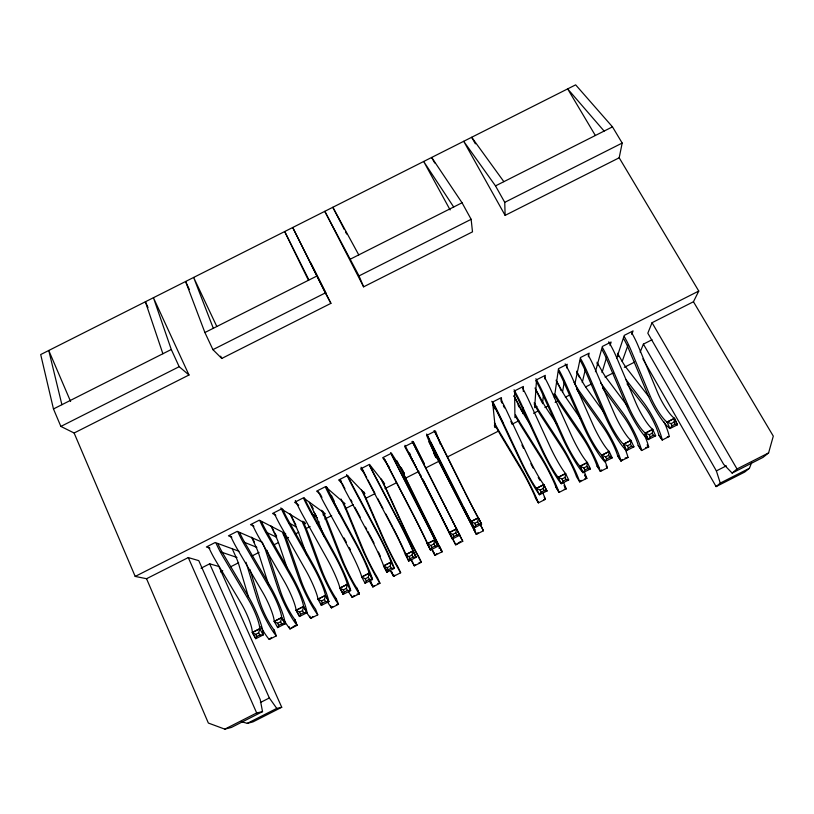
<?xml version="1.0" encoding="UTF-8"?>
<svg xmlns="http://www.w3.org/2000/svg" width="814" height="814" viewBox="0 0 814 814"><rect width="100%" height="100%" fill="white"/><g stroke="black" fill="none" stroke-linecap="round" stroke-linejoin="round"><path stroke-width="1.22" d="M522.842 413.665L522.954 407.478M523.27 391.402L523.371 386.457L514.58 390.903L514.947 417.663M624.369 336.731A25.702 5.383 62.7 0 1 630.748 349.633L650.071 395.777A23.637 5.037 61.9 0 0 667.073 422.09L674.46 418.335L677.401 424.786L675.091 424.247L674.114 422.1L674.46 418.335A23.637 5.22 61.9 0 1 657.366 392.083L638.156 345.879A25.702 5.566 62.7 0 0 631.786 332.977M542.562 403.673L543.396 395.055M544.963 379.039L545.319 375.346L536.538 379.792L534.676 407.672L536.925 406.532M602.564 347.771A25.712 4.833 62.8 0 1 608.964 360.673L628.611 406.664A23.637 4.528 62.1 0 0 645.309 433.129L652.706 429.375L655.667 435.805L653.306 435.297L652.319 433.16L652.706 429.375A23.637 4.701 62 0 1 635.907 402.961L616.371 356.919A25.702 5.016 62.8 0 0 609.981 344.017L608.73 341.819M580.748 358.821A25.712 4.274 62.8 0 1 587.159 371.713L607.142 417.541A23.637 4.009 62.2 0 0 623.544 444.169L630.942 440.415L633.933 446.835L631.511 446.357L630.514 444.22L630.942 440.415A23.637 4.182 62.2 0 1 614.438 413.848L594.566 367.959A25.712 4.467 62.8 0 0 588.166 355.067M558.923 369.871A25.712 3.724 62.9 0 1 565.343 382.763L585.663 428.429A23.647 3.49 62.3 0 0 601.77 455.209L609.177 451.455L612.189 457.865L609.706 457.417L608.709 455.28L609.177 451.455A23.647 3.663 62.3 0 1 592.968 424.735L572.761 379.009A25.712 3.907 62.9 0 0 566.351 366.117L565.12 363.909M273.982 632.081L274.237 630.107A21.978 3.999 64.3 0 1 259.808 601.739L249.939 569.525M535.887 378.714L537.098 380.932A25.722 3.175 62.9 0 1 543.528 393.813L564.183 439.326A23.647 2.971 62.5 0 0 579.985 466.259L587.393 462.505L590.435 468.905L587.901 468.477L586.894 466.351L587.393 462.505A23.647 3.144 62.4 0 1 571.489 435.622L550.946 390.059A25.722 3.358 62.9 0 0 544.515 377.167M335.958 600.64L336.223 598.656A21.958 2.656 63.9 0 1 321.825 570.299L308.526 534.33A24.44 2.971 63.5 0 0 303.876 523.433L302.808 521.164M514.061 389.764L515.262 391.992A25.722 2.615 63 0 1 521.703 404.873L542.694 450.223A23.647 2.452 62.6 0 0 558.201 477.319L565.608 473.555L568.681 479.945L566.086 479.548L565.069 477.421L565.608 473.555A23.647 2.625 62.5 0 1 549.999 446.51L529.131 401.109A25.722 2.808 62.9 0 0 522.68 388.227M439.102 548.3L439.387 546.316L400.396 467.419M493.416 403.052A25.733 2.066 63 0 1 499.877 415.934L521.194 461.121A23.657 1.933 62.7 0 0 536.406 488.369L543.813 484.615L546.906 490.995L544.261 490.618L543.233 488.502L543.813 484.615A23.657 2.106 62.7 0 1 528.51 457.417L507.295 412.169A25.733 2.249 63 0 0 500.844 399.287M562.474 392.46L564.346 381.41M566.636 367.908L567.266 364.234L558.485 368.671L554.385 397.68L556.634 396.54M463.237 506.847L470.96 521.571L478.388 517.806L481.552 524.145L478.744 523.86L477.686 521.754L478.378 517.806A23.667 0.549 63 0 1 463.97 490.13L441.758 445.37A25.743 0.59 63.1 0 0 435.266 432.499M412.189 441.503L459.757 535.205L452.35 538.97L449.135 532.641L456.562 528.876L459.757 535.205L456.888 534.951L455.82 532.844L456.552 528.876L454.751 525.325M390.628 452.564L419.749 509.34A31.105 0.651 63.3 0 1 437.952 546.265L435.022 546.041L433.943 543.935L434.717 539.957L433.048 536.334L398.026 467.521A25.753 0.529 63.2 0 1 391.503 454.66M369.454 464.692L370.563 466.951A18.549 0.783 63.2 0 0 375.244 476.149L398.341 520.197A31.105 1.333 63.4 0 1 416.137 557.336L413.146 557.132L412.067 555.036L412.881 551.037A23.677 1.018 63.4 0 0 399.379 522.883L376.149 478.601A25.753 1.079 63.2 0 1 369.617 465.74M693.447 301.75L773.3 436.131L768.589 452.92L763.013 457.387L732.132 473.076L723.605 464.255L647.812 333.201L652.055 322.71L693.447 301.75L698.768 291.056L619.189 157.784L622.191 143.06L612.474 126.862L575.651 84.86L40.7 354.548L53.47 408.954L60.867 426.424L74.115 433.007L135.195 576.424L146.54 578.713L188.278 557.57L198.769 560.632L260.226 699.582L262.525 711.629L231.38 727.451L224.817 729.141L208.353 723.046L146.54 578.713M574.857 384.086L580.433 357.56L589.204 353.123L588.339 356.786M347.71 475.702L348.809 477.96A18.559 1.18 63.3 0 0 353.5 487.169L376.923 531.054A31.115 2.015 63.5 0 1 394.312 568.406L391.269 568.233L390.181 566.147L391.025 562.118A23.687 1.536 63.5 0 0 377.828 533.811L354.263 489.682A25.763 1.638 63.3 0 1 347.71 476.831L346.611 474.562M325.956 486.721L327.045 488.99A18.559 1.577 63.3 0 0 331.746 498.188L355.504 541.921A31.125 2.707 63.6 0 1 372.486 579.487L369.383 579.344L368.284 577.258L369.169 573.209A23.687 2.055 63.6 0 0 356.267 544.739L332.377 500.773A25.763 2.198 63.3 0 1 325.803 487.922M304.192 497.741L305.27 500.02A18.559 1.984 63.4 0 0 309.981 509.208L334.066 552.777A31.125 3.388 63.8 0 1 350.641 590.567L347.486 590.455L346.377 588.369L347.303 584.299A23.687 2.584 63.8 0 0 334.707 555.667L310.47 511.874A25.773 2.757 63.4 0 1 303.897 499.023M282.417 508.77L283.486 511.05A18.569 2.381 63.4 0 0 288.207 520.238L312.627 563.654A31.136 4.08 63.9 0 1 328.795 601.648L325.58 601.566L324.46 599.48L325.437 595.4A23.698 3.103 63.9 0 0 313.136 566.605L288.563 522.964A25.773 3.307 63.4 0 1 281.97 510.124L280.901 507.834M582.264 382.478L585.449 369.027M303.673 612.677L300.6 614.234L299.511 616.503L296.113 610.266L303.551 606.501L306.949 612.739L303.673 612.677L302.543 610.602L303.551 606.501L296.113 610.266L299.511 616.503L306.949 612.739A31.136 4.762 64 0 0 291.188 574.521L266.422 531.267A18.569 2.788 63.4 0 1 261.701 522.079M239.896 533.119A18.569 3.185 63.5 0 0 244.638 542.307L269.729 585.398A31.146 5.454 64.1 0 1 285.083 623.829L281.756 623.799L280.616 621.723L281.664 617.602A23.708 4.151 64.1 0 0 269.973 588.491L244.719 545.177A25.783 4.426 63.5 0 1 238.105 532.336M218.091 544.159A18.58 3.592 63.5 0 0 222.843 553.347L248.27 596.275A31.156 6.136 64.3 0 1 263.217 634.93L259.829 634.92L258.679 632.854L259.768 628.713A23.708 4.67 64.3 0 0 248.372 599.44L222.792 556.288A25.783 4.986 63.5 0 1 216.158 543.457M595.441 371.703L602.36 346.459L611.131 342.012L610.083 345.543M602.024 372.547L606.583 357.285M616.686 358.14L624.287 335.358L633.058 330.911L631.796 334.432M622.201 361.406L628.042 344.983M642.836 358.821L716.106 486.599L744.678 472.079L749.44 468.264L751.719 462.393M640.14 352.167L643.396 344.129L652.024 339.753M259.829 634.92L256.756 636.477L255.779 638.695L252.32 632.488A23.718 4.853 64.3 0 0 241.036 603.164L215.334 560.063A25.794 5.179 63.6 0 1 208.689 547.232M230.647 536.121A25.783 4.619 63.5 0 0 237.261 548.951L262.627 592.216A23.708 4.324 64.2 0 1 274.226 621.377L277.645 627.604L278.683 625.356L281.756 623.799M325.58 601.566L322.517 603.123L321.367 605.423L317.999 599.165A23.698 3.276 63.9 0 0 305.799 570.329L281.115 526.739A25.773 3.5 63.4 0 1 274.511 513.899M295.36 500.508L296.438 502.798A25.773 2.941 63.4 0 0 303.022 515.638L327.37 559.391A23.698 2.757 63.8 0 1 339.876 588.074L343.213 594.332L344.424 592.002L347.486 590.455M318.355 491.697A25.763 2.381 63.3 0 0 324.928 504.548L348.941 548.453A23.687 2.239 63.7 0 1 361.742 576.973L365.059 583.251L366.32 580.901L369.383 579.344M340.272 480.606A25.763 1.832 63.3 0 0 346.825 493.457L370.502 537.525A23.687 1.709 63.6 0 1 383.598 565.883L386.894 572.171L388.207 569.79L391.269 568.233M413.146 557.132L410.083 558.689L408.72 561.1L405.453 554.802A23.677 1.19 63.4 0 0 392.053 526.597L368.711 482.366A25.753 1.272 63.2 0 1 362.169 469.515L361.06 467.246M435.022 546.041L431.959 547.598L430.535 550.03L427.299 543.721A23.677 0.672 63.3 0 0 413.593 515.669L390.588 471.286A25.753 0.712 63.2 0 1 384.066 458.424M456.888 534.951L453.825 536.497L452.35 538.97L441.717 517.765M426.678 434.015L474.145 527.91L475.681 525.417L478.744 523.86M544.261 490.618L541.208 492.165L539.509 494.749A31.074 2.544 62.7 0 1 519.413 458.821L498.199 413.878A18.539 1.486 63 0 0 493.569 404.66M566.086 479.548L563.034 481.094L561.284 483.699A31.074 3.225 62.6 0 1 540.781 447.985L519.892 402.889A18.529 1.882 63 0 0 515.272 393.661L514.072 391.422M535.754 380.443L536.975 382.672A18.529 2.279 62.9 0 1 541.585 391.9L562.138 437.159A31.064 3.907 62.5 0 0 583.038 472.659L584.849 470.024L587.901 468.477M558.669 371.693A18.529 2.686 62.9 0 1 563.268 380.921L583.485 426.333A31.064 4.589 62.3 0 0 604.792 461.619L606.654 458.964L609.706 457.417M580.351 360.704A18.518 3.083 62.8 0 1 584.94 369.943L604.833 415.516A31.054 5.26 62.2 0 0 626.546 450.59L628.459 447.904L631.511 446.357M602.024 349.735A18.518 3.48 62.8 0 1 606.603 358.964L626.169 404.7A31.054 5.942 62.1 0 0 648.28 439.56L650.254 436.843L653.306 435.297M675.091 424.247L672.038 425.793L670.014 428.53A31.044 6.624 61.9 0 1 647.496 393.884L628.266 347.995A18.518 3.877 62.7 0 0 623.687 338.756M576.546 388.899A24.389 3.846 62.7 0 0 581.176 396.164L603.378 427.523A21.907 3.429 62.2 0 1 617.663 455.86L621.001 460.968L622.262 459.472M601.678 469.912L600.366 471.438L597.11 466.29A21.917 2.991 62.3 0 0 582.814 437.952L561.253 406.257A24.389 3.348 62.8 0 1 555.158 396.133L553.937 393.905M581.094 480.352L579.731 481.908L576.536 476.729A21.917 2.544 62.4 0 0 562.24 448.382L541.33 416.361A24.4 2.849 62.9 0 1 535.347 406.176L534.137 403.937M428.846 441.778L476.404 534.34L478.072 532.631M431.868 549.46A28.826 0.753 63.3 0 0 435.022 555.331L436.813 553.571M415.557 564.641L414.326 565.842A28.826 1.343 63.4 0 1 411.05 560.012M390.232 570.573A28.836 1.923 63.6 0 0 393.61 576.343L394.892 575.122M369.414 581.145A28.846 2.513 63.7 0 0 372.904 586.853L374.216 585.612M354.212 595.482L352.177 597.374A28.846 3.103 63.8 0 1 348.575 591.717M332.845 606.603L331.451 607.885A28.856 3.694 63.9 0 1 327.737 602.289M312.871 616.452L310.714 618.406A28.856 4.274 64.1 0 1 306.888 612.861M260.724 626.658A28.866 5.454 64.3 0 0 269.22 639.468L271.5 637.454M716.106 486.599L720.268 483.089L749.44 468.264M732.132 473.076L737.006 468.956L768.589 452.92M259.768 628.703L252.32 632.488L255.779 638.695L263.217 634.93L259.768 628.713L252.32 632.488L255.606 634.411L256.756 636.477M278.683 625.356L277.543 623.29L274.226 621.377L281.664 617.602L285.083 623.829L277.645 627.604M322.517 603.123L321.398 601.037L317.999 599.165L325.437 595.39L328.795 601.648L321.367 605.423A31.136 4.314 63.9 0 0 320.94 603.123M347.313 584.299L339.876 588.074L343.213 594.332L350.641 590.567L347.313 584.299L339.876 588.074L343.315 589.926L344.424 592.002M366.32 580.901L365.211 578.805L361.742 576.973L369.18 573.209L372.486 579.487L365.059 583.251M391.035 562.118L383.598 565.883L386.894 572.171L394.312 568.406L391.035 562.118L383.598 565.883L387.108 567.704L388.207 569.79M410.083 558.689L409.004 556.593L405.453 554.802L412.881 551.037L416.137 557.336L408.72 561.1A31.115 1.567 63.4 0 0 405.372 553.062M428.866 546.255A31.105 0.875 63.3 0 1 430.535 550.03L427.299 543.721L434.727 539.957L437.952 546.265L430.535 550.03L427.299 543.721L434.717 539.957L437.952 546.265M255.606 634.411L258.679 632.854M277.543 623.29L280.616 621.723M252.584 525.01A25.783 4.06 63.5 0 0 259.188 537.84L284.218 581.267A23.708 3.805 64.1 0 1 296.113 610.266L299.471 612.159L302.543 610.602M321.398 601.037L324.46 599.48M343.315 589.926L346.377 588.369M365.211 578.805L368.284 577.258M387.108 567.704L390.181 566.147M409.004 556.593L412.067 555.036M427.299 543.721L430.881 545.492L433.943 543.935M444.81 523.931L449.135 532.641L452.757 534.401L455.82 532.844M474.145 527.91L470.97 521.571L474.145 527.91L481.562 524.145L478.378 517.806L470.96 521.571L474.623 523.3L477.686 521.754M536.406 488.369L539.509 494.749L546.906 490.995L543.813 484.615L536.406 488.369L540.17 490.048L543.233 488.502M565.608 473.555L558.201 477.319L562.006 478.968L565.069 477.421M587.393 462.505L579.985 466.259L583.831 467.897L586.894 466.351M609.177 451.455L601.77 455.209L605.657 456.827L608.709 455.28M630.942 440.415L623.544 444.169L627.462 445.767L630.514 444.22M652.706 429.375L645.309 433.129L649.267 434.707L652.319 433.16M667.073 422.09L670.014 428.53L677.401 424.786L674.46 418.335L667.073 422.09L671.062 423.646L674.114 422.1M568.681 479.945L561.284 483.699L558.201 477.319M583.038 472.659L579.995 466.259L583.038 472.659L590.435 468.905A31.064 4.131 62.4 0 1 588.868 467.195M604.792 461.619L601.77 455.209L604.792 461.619L612.189 457.865A31.064 4.813 62.3 0 1 610.531 456.206M626.546 450.59L623.544 444.169L626.546 450.59L633.933 446.835M648.28 439.56L645.319 433.119L648.28 439.56L655.667 435.805M295.085 625.478L289.977 628.937A28.866 4.864 64.2 0 1 283.862 619.932M460.337 541.636L455.718 544.831L452.676 538.899M269.22 639.468L276.282 635.887L274.237 630.107M283.984 533.516A24.451 3.48 63.5 0 1 288.512 544.464L301.16 580.769A21.968 3.103 64 0 0 315.567 609.137L317.765 614.835L310.714 618.406L309.849 616.127M372.904 586.853L370.502 581.267L372.904 586.853L379.945 583.282L377.513 577.706A21.947 1.76 63.6 0 1 363.125 549.348L348.514 514.061A24.44 1.974 63.4 0 0 343.64 503.286M393.61 576.343L391.636 571.906L393.61 576.343L400.651 572.771L398.148 567.236A21.947 1.313 63.5 0 1 383.77 538.878L368.508 503.927A24.43 1.475 63.3 0 0 363.512 493.223L362.403 490.934M435.022 555.331L432.916 550.966L435.022 555.331L442.053 551.77L439.387 546.316L442.053 551.77A28.826 0.549 63.3 0 1 422.914 513.98L396.927 460.775M453.195 522.395L462.749 541.269L455.718 544.831L453.001 539.407M475.376 529.904L473.606 528.958L476.404 534.34L483.435 530.769A28.816 0.621 63 0 0 480.535 524.765M563.644 482.6A28.795 2.961 62.5 0 1 566.096 488.827L559.076 492.389L555.962 487.169A21.917 2.096 62.6 0 0 541.656 458.821L521.398 426.455A24.4 2.35 62.9 0 1 515.527 416.208M605.158 461.538A28.785 4.121 62.3 0 1 607.386 467.877L600.366 471.438A28.785 3.928 62.3 0 0 581.389 433.628L559.788 401.943A17.572 2.411 62.8 0 1 555.372 394.617M619.403 456.817L617.663 455.86L621.011 460.968L628.021 457.407A28.785 4.711 62.1 0 0 624.358 447.201M644.261 434.645A28.785 5.291 62 0 1 648.646 446.937L641.636 450.498L638.217 445.441A21.907 3.877 62.1 0 0 623.941 417.094L602.564 388.075M664.122 422.018A28.775 5.871 61.9 0 1 669.271 436.477L662.26 440.028L658.76 435.012A21.907 4.314 61.9 0 0 644.495 406.674L627.055 383.913M260.399 702.502L269.342 697.964L276.75 708.404L281.736 707.274L218.895 566.493L209.697 563.817L201.007 568.223M720.268 483.089L716.381 470.909L726.353 465.842M224.817 729.141L256.675 712.952L262.525 711.629M241.27 721.692L247.344 723.341L276.75 708.404M281.736 707.274L252.951 721.896L247.344 723.341M135.195 576.424L698.768 291.056M283.455 534.94L285.714 533.791L259.31 520.177L250.488 524.643L253.897 526.292M323.036 514.886L325.305 513.746L303.398 497.853L294.576 502.319L298.728 505.118M220.492 571.927L222.761 570.777M230.698 566.758L238.634 562.728M252.248 555.84L259.055 552.391M273.799 544.912L278.337 542.612M286.284 538.593L288.553 537.444M295.36 533.994L298.758 532.275M305.565 528.825L310.103 526.526M316.911 523.076L319.18 521.927M324.847 519.057L331.654 515.608M345.268 508.709L353.205 504.68M365.69 498.361L374.766 493.762M384.971 488.593L396.316 482.844M405.392 478.245L418.996 471.347M425.803 467.897L439.418 461.009M447.364 456.98L498.402 431.115M512.016 424.226L518.823 420.777M533.567 413.298L538.105 410.999M544.912 407.549L548.321 405.83M555.128 402.381L558.526 400.661M565.333 397.212L569.871 394.912M585.754 386.864L591.422 383.994M605.036 377.096L612.973 373.066M624.318 367.328L634.533 362.149M274.226 621.377L281.664 617.602L285.083 623.829M317.999 599.165L325.437 595.4L328.795 601.648M361.742 576.973L369.169 573.209L372.486 579.487M405.453 554.802L412.881 551.037L416.137 557.336M449.135 532.641L456.552 528.876M53.47 408.954L171.286 349.501L153.429 297.721L188.99 375L74.115 433.007M204.904 332.529L316.839 276.048L292.714 227.503L330.911 303.347L221.764 358.455L212.932 349.654L204.904 332.529L185.602 281.502L189.377 289.54M350.376 259.127L462.047 202.778L471.143 219.312L472.496 231.858L363.614 286.833L324.806 211.314L359.015 275.915L363.614 286.833M619.189 157.784L505.128 215.374L463.695 141.3L495.502 185.887L612.474 126.862M60.867 426.424L179.172 366.697L188.99 375M212.932 349.654L325.335 292.918L330.911 303.347M359.015 275.915L471.143 219.312M505.128 215.374L504.741 202.35L622.191 143.06M667.266 436.915L669.271 436.477M645.706 447.568L648.646 446.937L647.272 444.922L648.646 446.937M625.142 458.007L628.021 457.407M584.9 478.713L586.741 478.347A28.795 3.541 62.4 0 0 584.411 472.059M564.295 489.173L566.096 488.827L564.214 485.704L566.096 488.827M543.681 499.633L545.441 499.308A28.795 2.371 62.7 0 0 542.877 493.131M419.068 562.576L421.357 562.271L418.772 556.776A21.947 0.865 63.4 0 1 404.405 528.418L388.492 493.803A24.43 0.977 63.3 0 0 383.384 483.16L381.695 479.741M377.767 583.526L379.945 583.282A28.836 2.31 63.6 0 1 360.734 545.512L346.143 510.195A17.603 1.425 63.4 0 0 342.613 502.401L340.974 499.002M357.102 594.016L359.228 593.793L356.868 588.176A21.958 2.208 63.8 0 1 342.48 559.818L328.52 524.196A24.44 2.473 63.4 0 0 323.769 513.359L322.67 511.06M336.436 604.497L338.502 604.314L336.223 598.656M209.89 548.198L206.359 546.988L215.181 542.521L238.97 551.241M220.502 551.831L237.006 557.478M231.837 537.209L228.429 535.816L237.25 531.349L262.474 542.327M244.342 542.287L256.858 547.374M266.422 532.325L276.658 537.26M597.11 466.29L598.85 467.246M275.804 515.343L272.537 513.481L281.359 509.015L305.515 523.768L304.385 521.906M288.878 522.802L296.51 527.157M312.2 514.245L317.389 517.755M320.533 494.312L316.615 491.157L325.427 486.691L345.085 503.724M342.134 483.374L338.644 480.006L347.456 475.539L364.865 493.701L363.807 491.798M604.12 131.074L567.653 88.889L595.238 135.297M363.878 472.619L360.663 468.854L369.475 464.397L384.635 483.689M648.829 396.693L626.577 368.101A17.562 3.602 62.6 0 1 621.886 360.928L617.531 353.266M625.864 379.456L643.345 402.218A28.775 5.678 61.9 0 1 662.26 440.028L658.76 435.012M628.225 407.132L606.583 378.225A17.562 3.246 62.7 0 1 601.973 371.011L597.049 362.23M600.529 382.672L622.7 412.688A28.785 5.088 62.1 0 1 641.636 450.498L638.217 445.441M503.866 181.675L471.703 137.271L475.386 143.834M605.443 414.56L586.589 388.359A17.572 2.89 62.7 0 1 582.061 381.094L576.566 371.194M580.667 418.864L566.595 398.494A17.572 2.534 62.8 0 1 562.148 391.188L556.084 380.158M389.58 467.694L382.682 457.702L391.483 453.245L404.395 473.667L401.394 467.908M462.047 202.778L431.674 157.448L434.717 162.993M557.509 425.101L546.581 408.628A17.572 2.177 62.8 0 1 542.226 401.282L535.012 388.013M453.683 207L423.667 161.477L450.122 209.931M606.074 465.822L607.386 467.877M531.196 426.058L526.566 418.772A17.572 1.811 62.9 0 1 522.293 411.385L513.96 395.858M274.318 532.275L276.638 535.968M584.818 475.244L586.741 478.347L584.818 475.254L586.741 478.347L579.721 481.908A28.795 3.337 62.4 0 0 560.724 444.108L539.774 412.077A17.572 2.055 62.9 0 1 535.449 404.721L534.249 402.503M295.899 524.989L290.598 514.54M555.972 487.169L559.076 492.389A28.795 2.757 62.6 0 0 540.048 454.588L519.759 422.222A17.582 1.689 62.9 0 1 515.516 414.814M314.062 512.148L316.28 515.883M544.22 497.212L545.441 499.308L538.42 502.869L535.388 497.608A21.927 1.659 62.7 0 0 521.072 469.261L501.465 436.558A24.41 1.852 63 0 1 495.706 426.251L494.515 424.013M652.055 322.71L737.006 468.956M643.396 344.129L716.381 470.909M535.388 497.608L538.42 502.869A28.805 2.177 62.7 0 0 519.373 465.079L499.735 432.366A17.582 1.333 63 0 1 495.573 424.918L494.393 422.69M617.388 354.436L618.579 356.542M597.038 363.39L598.229 365.496M495.502 185.887L504.741 202.35M576.709 372.344L579.629 377.615M574.074 382.326L575.294 384.534A17.572 2.768 62.8 0 0 579.792 391.809L602.055 423.158A28.785 4.508 62.2 0 1 621.001 460.968M556.369 381.288L559.279 386.579M416.249 467.663L404.68 446.56L413.481 442.104L424.155 463.665L413.034 441.707M344.037 537.962L346.428 542.338M358.76 254.894L332.824 207.275L344.342 229.579M535.459 389.173L542.144 402.676M303.551 606.501L306.939 612.739M299.471 612.159L300.6 614.234M514 395.991L521.988 411.67M518.06 404.965L519.261 407.204M350.814 499.684L351.984 501.872M354.924 507.356L360.226 517.216M365.527 527.075L366.697 529.273M367.877 531.461L369.057 533.648M491.778 401.282L495.95 409.188M492.918 403.693L501.76 420.37M492.928 404.894L495.309 409.381M367.857 479.894L374.816 493.091M377.716 498.595L382.936 508.496M385.836 513.99L391.056 523.89M480.606 525.396L483.435 530.769M437.79 459.289L476.404 534.34M345.502 231.807L346.652 234.035M434.076 430.565L462.545 487.647A31.095 0.722 63 0 0 464.092 490.761M427.258 435.419L429.578 439.967M436.192 456.4L437.657 459.269M451.923 537.321L449.257 532.102M430.881 545.492L431.959 547.598M449.287 532.254L450.305 534.249M450.803 535.246L452.208 537.983M435.134 504.751L410.877 457.081M461.782 504.242L430.769 442.307M412.25 441.32L416.676 450.081M445.451 507L453.754 523.463M462.749 541.269L458.943 533.75M452.757 534.401L453.825 536.497M446.143 525.966L447.212 528.062M435.989 506.349L440.405 515.079M448.779 531.257L440.262 514.387M409.025 453.327L438.38 511.161M416.412 449.572L445.696 507.448M409.513 452.991L410.643 455.24M440.059 514.479L444.719 523.636M404.975 445.299L412.749 460.805M441.9 517.551L442.928 519.597M310.755 262.81L326.16 293.396M316.839 276.048L325.335 292.918M474.623 523.3L475.681 525.417M437.016 507.926L439.774 513.42M438.644 511.06L441.381 516.524M308.862 279.812L284.686 231.542L308.455 280.281M423.341 480.413L438.074 509.92M420.146 474.114L421.276 476.394M422.415 478.663L436.589 507.051M433.597 452.808L435.999 457.661L426.678 435.419L435.47 430.972L440.527 444.576M380.911 478.764L382.59 482.153A17.593 0.702 63.3 0 1 386.284 489.855L402.197 524.491A28.826 1.14 63.4 0 0 421.357 562.271L414.326 565.842L411.762 560.327M439.387 546.316L442.053 551.77M362.057 468.437L363.166 470.696A18.559 0.916 63.2 0 0 366.687 477.665M361.497 490.008L362.606 492.277A17.603 1.058 63.3 0 1 366.208 500.02L381.471 535.001A28.836 1.73 63.5 0 0 400.651 572.771M540.17 490.048L541.208 492.165M340.313 479.456L341.412 481.715M562.006 478.968L563.034 481.094M331.379 495.248L334.127 500.986M326.587 486.833L335.816 505.85A17.603 1.547 63.4 0 1 339.316 513.654M583.831 467.897L584.849 470.024M321.53 510.256L322.619 512.535A17.603 1.781 63.4 0 1 326.058 520.37L339.998 556.023A28.846 2.9 63.8 0 0 359.228 593.793L352.177 597.374L351.251 595.115M311.63 505.463L313.237 508.862M309.33 502.309L315.822 515.974A17.603 1.903 63.4 0 1 319.23 523.829L324.094 536.518M605.657 456.827L606.654 458.964M216.728 326.302L193.64 277.442L213.309 328.296M510.846 421.387L511.904 423.636M521.927 445.014L523.514 448.382M220.686 356.156L221.764 358.455M289.926 513.553L295.818 526.119A17.613 2.269 63.5 0 1 299.135 534.004L306.715 554.975M627.462 445.767L628.459 447.904M271.784 526.79L273.819 531.176M271.031 525.946L275.804 536.253A17.613 2.625 63.5 0 1 279.039 544.19L287.434 568.884M649.267 434.707L650.254 436.843M171.286 349.501L179.172 366.697M148.006 307.488L145.38 301.77L162.881 353.744M252.432 537.942L254.446 542.348M251.587 537.209L255.779 546.398A17.613 2.991 63.6 0 1 258.944 554.375L268.773 585.235M671.062 423.646L672.038 425.793M232.122 548.483L235.755 556.542A17.623 3.348 63.7 0 1 238.828 564.56L248.463 596.916M494.332 425.681L495.227 427.655L492.623 402.035L501.404 397.578L501.648 401.302M209.697 563.817L269.342 697.964M188.278 557.57L256.675 712.952M70.594 401.455L48.759 350.478L61.895 404.7M559.859 387.637L561.06 390.659M330.555 605.616L331.451 607.885L338.502 604.314A28.846 3.49 63.9 0 1 319.241 566.544L305.972 530.545A17.613 2.147 63.5 0 0 302.615 522.669M266.951 550.315A24.451 3.978 63.6 0 1 268.498 554.609L280.484 591.249A21.968 3.551 64.2 0 0 294.912 619.617L297.029 625.356L289.977 628.937L289.143 626.638M294.912 619.617L297.029 625.356A28.866 4.67 64.2 0 1 277.727 587.596L265.771 550.915A17.613 2.869 63.6 0 0 262.586 542.948M246.032 562.291L256.959 598.127A28.866 5.26 64.3 0 0 276.282 635.887M481.562 524.145A31.095 0.722 63 0 1 475.976 513.909M475.488 512.983A31.095 0.722 63 0 1 464.631 491.829M369.637 534.747A31.115 2.249 63.6 0 1 374.043 543.203M378.368 552.004A31.115 2.249 63.6 0 1 380.372 556.277M385.521 568.243A31.115 2.249 63.6 0 1 386.894 572.171M344.922 488.695A18.559 1.313 63.3 0 1 344.129 487.159M343.732 486.385A18.559 1.313 63.3 0 1 342.552 484.045M342.694 592.083A31.125 3.622 63.8 0 1 343.213 594.332M425.203 538.492A31.105 0.875 63.3 0 0 412.474 513.034L389.601 468.884A18.549 0.519 63.2 0 1 386.477 462.779M425.661 539.438A31.105 0.875 63.3 0 1 428.429 545.309M386.08 461.996A18.549 0.519 63.2 0 1 384.92 459.676M391.595 524.898A31.115 1.567 63.4 0 1 392.674 526.973M393.223 528.032A31.115 1.567 63.4 0 1 399.257 540.058M399.786 541.147A31.115 1.567 63.4 0 1 403.256 548.422M403.703 549.399A31.115 1.567 63.4 0 1 404.985 552.187M349.308 547.639A31.125 2.941 63.7 0 1 350.417 549.735M321.957 497.415A18.559 1.72 63.3 0 1 320.777 495.075M260.042 521.235A25.783 3.867 63.4 0 0 266.646 534.065L291.554 577.543A23.698 3.622 64 0 1 303.551 606.491M546.906 490.995A31.074 2.768 62.7 0 1 545.522 489.183M539.896 480.321A31.074 2.768 62.7 0 1 538.247 477.472M533.109 468.06A31.074 2.768 62.7 0 1 530.86 463.685M500.956 400.915A18.529 1.618 63 0 1 502.157 403.215M503.347 405.545A18.529 1.618 63 0 1 504.497 407.875M317.765 614.835A28.856 4.08 64 0 1 298.494 577.065L285.877 540.73A17.613 2.503 63.5 0 0 282.611 532.804M503.459 423.534A17.582 1.455 62.9 0 1 502.35 421.479M359.228 593.793L356.868 588.186L359.228 593.793"/></g></svg>
